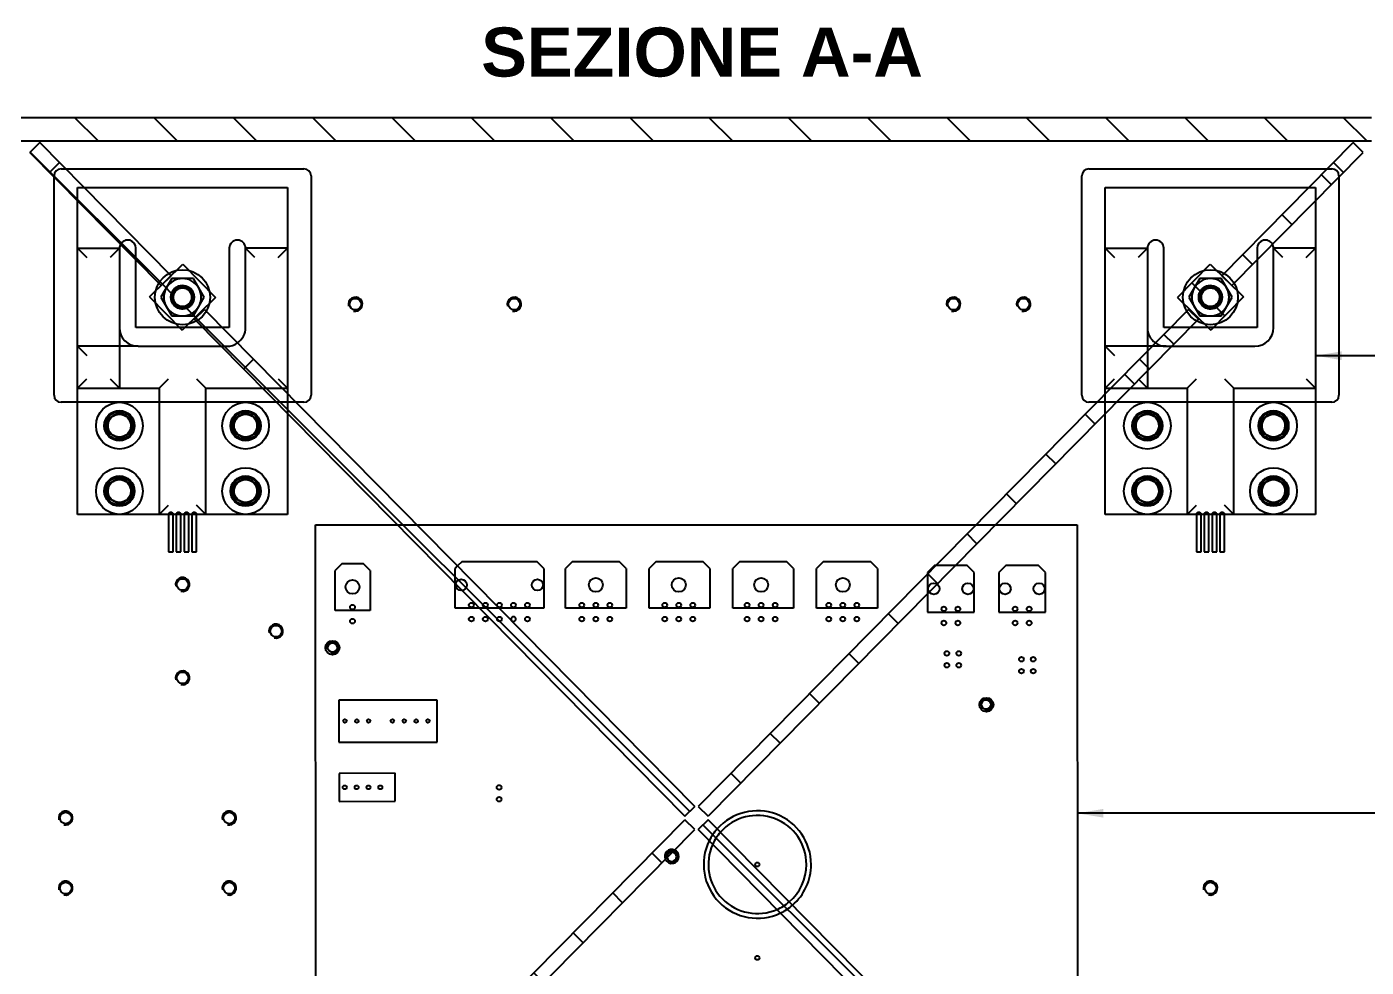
# Model space of a CAD drawing. Header units: millimetres. Extents: x -173 to 841, y -8 to 594.
# Drawn here: x 126.7 to 270, y 99.7 to 200.3 of the extents above; entities that cross this region are included whole.
import ezdxf
from ezdxf.enums import TextEntityAlignment as Align
from ezdxf.lldxf.tags import DXFTag

# ---------------------------------------------------------------- set-up
doc = ezdxf.new("R2010")
doc.units = ezdxf.units.MM
for name, color, linetype in [('Default', 7, 'Continuous'), ('NLC10000022', 7, 'Continuous'), ('NLC10000023', 7, 'Continuous'), ('NLL00000201', 7, 'Continuous'), ('NLL00000202', 7, 'Continuous'), ('NLL00000203', 7, 'Continuous'), ('NLL00000204', 7, 'Continuous'), ('NLP00000075', 7, 'Continuous'), ('TCEI_M6X20_UNI_5', 7, 'Continuous'), ('TEF_M5X20_DIN_69', 7, 'Continuous')]:
    doc.layers.add(name, color=color, linetype=linetype)
doc.styles.add('SEACAD_Arial', font='arial.ttf')
doc.styles.add('SEACAD_ArialB', font='arialbd.ttf')
tags = doc.linetypes.add('HIDDEN2', pattern=[4.7625, 3.175, -1.5875]).pattern_tags.tags
tags[6:7] = [DXFTag(74, 4), DXFTag(75, 0), DXFTag(340, '0'), DXFTag(46, 0.0), DXFTag(50, 0.0), DXFTag(44, 0.0), DXFTag(45, 0.0)]
tags[4:5] = [DXFTag(74, 4), DXFTag(75, 0), DXFTag(340, '0'), DXFTag(46, 0.0), DXFTag(50, 0.0), DXFTag(44, 0.0), DXFTag(45, 0.0)]

# ---------------------------------------------------------------- blocks, each defined once
blk = doc.blocks.new('SEANNOT_GROUP12')
at = {"layer": 'Default', "linetype": 'Continuous'}
blk.add_hatch(color=7, dxfattribs=at).paths.add_polyline_path([(241.91, 116.6), (239.11, 116.13), (241.91, 115.67)])
at = {"layer": 'Default', "color": 7, "linetype": 'Continuous'}
blk.add_lwpolyline([(304.84, 116.13), (239.11, 116.13)], dxfattribs=at)
blk.add_circle((307.64, 116.13), 2.8, dxfattribs=at)
at = {"layer": 'Default', "color": 7, "linetype": 'Continuous', "style": 'SEACAD_Arial'}
blk.add_text('2', height=2.8, dxfattribs=at).set_placement((306.54, 117.53), align=Align.TOP_LEFT)
blk = doc.blocks.new('SEANNOT_GROUP13')
at = {"layer": 'Default', "linetype": 'Continuous'}
blk.add_hatch(color=7, dxfattribs=at).paths.add_polyline_path([(267.41, 165.59), (264.61, 165.12), (267.41, 164.65)])
at = {"layer": 'Default', "color": 7, "linetype": 'Continuous'}
blk.add_lwpolyline([(279.3, 165.12), (264.61, 165.12)], dxfattribs=at)
blk.add_circle((282.1, 165.12), 2.8, dxfattribs=at)
at = {"layer": 'Default', "color": 7, "linetype": 'Continuous', "style": 'SEACAD_Arial'}
blk.add_text('1', height=2.8, dxfattribs=at).set_placement((281.01, 166.52), align=Align.TOP_LEFT)
blk = doc.blocks.new('SE8')
at = {"layer": 'NLL00000201', "linetype": 'Continuous'}
h = blk.add_hatch(dxfattribs=at)
h.set_pattern_fill('LINE', scale=1.88976, angle=135, style=0)
h.paths.add_polyline_path([(126.11, 188.13), (270.61, 188.13), (270.61, 190.63), (126.11, 190.63)])
at = {"layer": 'NLL00000202', "linetype": 'Continuous'}
h = blk.add_hatch(dxfattribs=at)
h.set_pattern_fill('LINE', scale=1.8898, angle=135, style=0)
h.paths.add_polyline_path([(145.7, 170.08), (144.63, 169.03), (197.13, 115.82), (198.19, 116.87)])
h = blk.add_hatch(dxfattribs=at)
h.set_pattern_fill('LINE', scale=1.8898, angle=135, style=0)
h.paths.add_polyline_path([(252.1, 169.03), (251.03, 170.08), (198.53, 116.87), (199.6, 115.82)])
h = blk.add_hatch(dxfattribs=at)
h.set_pattern_fill('LINE', scale=1.8898, angle=135, style=0)
h.paths.add_polyline_path([(144.63, 62.23), (145.7, 61.18), (198.19, 114.39), (197.13, 115.45)])
h = blk.add_hatch(dxfattribs=at)
h.set_pattern_fill('LINE', scale=1.8898, angle=135, style=0)
h.paths.add_polyline_path([(251.03, 61.18), (252.1, 62.23), (199.6, 115.45), (198.53, 114.39)])
at = {"layer": 'NLL00000203', "linetype": 'Continuous'}
h = blk.add_hatch(dxfattribs=at)
h.set_pattern_fill('LINE', scale=1.8898, angle=135, style=0)
h.paths.add_polyline_path([(141.07, 172.64), (142.14, 173.69), (128.1, 187.93), (127.03, 186.87)])
h = blk.add_hatch(dxfattribs=at)
h.set_pattern_fill('LINE', scale=1.88976, angle=135, style=0)
h.paths.add_polyline_path([(254.58, 173.69), (255.65, 172.64), (269.7, 186.87), (268.63, 187.93)])
at = {"layer": 'NLP00000075', "linetype": 'Continuous'}
h = blk.add_hatch(dxfattribs=at)
h.set_pattern_fill('LINE', scale=1.8898, angle=135, style=0)
h.paths.add_polyline_path([(139.83, 171.41), (143.34, 167.85), (146.9, 171.36), (143.39, 174.92)])
edge = h.paths.add_edge_path()
edge.add_ellipse((143.36, 171.38), major_axis=(1.03, 0), ratio=1, start_angle=0, end_angle=360)
h = blk.add_hatch(dxfattribs=at)
h.set_pattern_fill('LINE', scale=1.8898, angle=135, style=0)
h.paths.add_polyline_path([(249.83, 171.36), (253.39, 167.85), (256.9, 171.41), (253.34, 174.92)])
edge = h.paths.add_edge_path()
edge.add_ellipse((253.36, 171.38), major_axis=(1.03, 0), ratio=1, start_angle=0, end_angle=360)
at = {"layer": 'NLC10000022', "color": 7, "linetype": 'HIDDEN2'}
for p, q in [((132.11, 183.13), (132.82, 183.13)), ((132.11, 181.72), (132.11, 183.13)), ((263.9, 183.13), (264.61, 183.13)), ((264.61, 183.13), (264.61, 181.72)), ((132.11, 176.63), (136.61, 176.63)), ((132.11, 176.63), (133.11, 175.63)), ((136.61, 176.63), (135.61, 175.63)), ((138.36, 175.38), (138.36, 176.63)), ((242.11, 176.63), (246.61, 176.63)), ((242.11, 176.63), (243.11, 175.63)), ((246.61, 176.63), (245.61, 175.63)), ((258.36, 176.63), (258.36, 175.38)), ((136.61, 168.13), (136.61, 161.63)), ((143.63, 168.13), (143.06, 168.13)), ((147.62, 168.13), (145.52, 168.13)), ((246.61, 168.13), (246.61, 161.63)), ((251.21, 168.13), (249.1, 168.13)), ((253.67, 168.13), (253.1, 168.13)), ((147.49, 166.13), (148.11, 166.13)), ((248.61, 166.13), (247.13, 166.13)), ((248.61, 166.13), (249.24, 166.13)), ((135.61, 162.63), (136.61, 161.63)), ((245.61, 162.63), (246.61, 161.63)), ((151.93, 161.63), (154.04, 161.63)), ((154.61, 161.05), (154.61, 158.91)), ((242.11, 158.91), (242.11, 161.05)), ((242.69, 161.63), (244.8, 161.63)), ((142.36, 148.13), (141.86, 148.13)), ((143.19, 148.13), (142.69, 148.13)), ((144.04, 148.13), (143.54, 148.13)), ((144.86, 148.13), (144.36, 148.13)), ((252.36, 148.13), (251.86, 148.13)), ((253.19, 148.13), (252.69, 148.13)), ((254.04, 148.13), (253.54, 148.13)), ((254.86, 148.13), (254.36, 148.13))]:
    blk.add_line(p, q, dxfattribs=at)
at = {"layer": 'NLC10000022', "color": 7, "linetype": 'Continuous'}
for p, q in [((132.82, 183.13), (154.61, 183.13)), ((154.61, 183.13), (154.61, 176.63)), ((242.11, 183.13), (263.9, 183.13)), ((242.11, 166.13), (242.11, 183.13)), ((132.11, 166.13), (132.11, 181.72)), ((264.61, 181.72), (264.61, 176.63)), ((136.61, 176.63), (136.61, 168.13)), ((148.36, 176.63), (148.36, 168.13)), ((154.61, 176.63), (150.11, 176.63)), ((150.11, 168.13), (150.11, 176.63)), ((151.11, 175.63), (150.11, 176.63)), ((153.61, 175.63), (154.61, 176.63)), ((154.61, 176.63), (154.61, 161.63)), ((246.61, 176.63), (246.61, 168.13)), ((248.36, 168.13), (248.36, 176.63)), ((264.61, 176.63), (260.11, 176.63)), ((260.11, 168.13), (260.11, 176.63)), ((261.11, 175.63), (260.11, 176.63)), ((263.61, 175.63), (264.61, 176.63)), ((264.61, 176.63), (264.61, 161.63)), ((138.36, 168.13), (138.36, 175.38)), ((258.36, 175.38), (258.36, 168.13)), ((143.06, 168.13), (138.36, 168.13)), ((145.52, 168.13), (143.63, 168.13)), ((148.36, 168.13), (147.62, 168.13)), ((249.1, 168.13), (248.36, 168.13)), ((253.1, 168.13), (251.21, 168.13)), ((258.36, 168.13), (253.67, 168.13)), ((138.61, 166.13), (132.11, 166.13)), ((132.11, 161.63), (132.11, 166.13)), ((132.11, 166.13), (133.11, 165.13)), ((138.61, 166.13), (147.49, 166.13)), ((247.13, 166.13), (242.11, 166.13)), ((242.11, 161.63), (242.11, 166.13)), ((242.11, 166.13), (243.11, 165.13)), ((249.24, 166.13), (258.11, 166.13)), ((132.11, 161.63), (133.11, 162.63)), ((140.86, 161.63), (141.86, 162.63)), ((144.86, 162.63), (145.86, 161.63)), ((153.61, 162.63), (154.61, 161.63)), ((242.11, 161.63), (243.11, 162.63)), ((250.86, 161.63), (251.86, 162.63)), ((254.86, 162.63), (255.86, 161.63)), ((263.61, 162.63), (264.61, 161.63)), ((132.11, 148.13), (132.11, 161.63)), ((132.11, 161.63), (140.86, 161.63)), ((140.86, 161.63), (140.86, 148.13)), ((145.86, 148.13), (145.86, 161.63)), ((145.86, 161.63), (151.93, 161.63)), ((154.04, 161.63), (154.61, 161.63)), ((154.61, 161.63), (154.61, 161.05)), ((242.11, 161.05), (242.11, 161.63)), ((242.11, 161.63), (242.69, 161.63)), ((244.8, 161.63), (250.86, 161.63)), ((250.86, 161.63), (250.86, 148.13)), ((255.86, 148.13), (255.86, 161.63)), ((255.86, 161.63), (264.61, 161.63)), ((264.61, 161.63), (264.61, 148.13)), ((154.61, 158.91), (154.61, 148.13)), ((242.11, 148.13), (242.11, 158.91)), ((140.86, 148.13), (141.86, 149.13)), ((145.86, 148.13), (144.86, 149.13)), ((250.86, 148.13), (251.86, 149.13)), ((255.86, 148.13), (254.86, 149.13)), ((140.86, 148.13), (132.11, 148.13)), ((141.86, 148.13), (140.86, 148.13)), ((141.86, 148.2), (141.86, 144.13)), ((142.36, 144.13), (142.36, 148.2)), ((142.69, 148.13), (142.36, 148.13)), ((142.69, 148.2), (142.69, 144.13)), ((143.19, 144.13), (143.19, 148.2)), ((143.54, 148.13), (143.19, 148.13)), ((143.54, 148.2), (143.54, 144.13)), ((144.04, 144.13), (144.04, 148.2)), ((144.36, 148.13), (144.04, 148.13)), ((144.36, 148.2), (144.36, 144.13)), ((144.86, 144.13), (144.86, 148.2)), ((145.86, 148.13), (144.86, 148.13)), ((154.61, 148.13), (145.86, 148.13)), ((250.86, 148.13), (242.11, 148.13)), ((251.86, 148.13), (250.86, 148.13)), ((251.86, 148.2), (251.86, 144.13)), ((252.36, 144.13), (252.36, 148.2)), ((252.69, 148.13), (252.36, 148.13)), ((252.69, 148.2), (252.69, 144.13)), ((253.19, 144.13), (253.19, 148.2)), ((253.54, 148.13), (253.19, 148.13)), ((253.54, 148.2), (253.54, 144.13)), ((254.04, 144.13), (254.04, 148.2)), ((254.36, 148.13), (254.04, 148.13)), ((254.36, 148.2), (254.36, 144.13)), ((254.86, 144.13), (254.86, 148.2)), ((255.86, 148.13), (254.86, 148.13)), ((264.61, 148.13), (255.86, 148.13)), ((141.86, 144.13), (142.36, 144.13)), ((142.69, 144.13), (143.19, 144.13)), ((143.54, 144.13), (144.04, 144.13)), ((144.36, 144.13), (144.86, 144.13)), ((251.86, 144.13), (252.36, 144.13)), ((252.69, 144.13), (253.19, 144.13)), ((253.54, 144.13), (254.04, 144.13)), ((254.36, 144.13), (254.86, 144.13))]:
    blk.add_line(p, q, dxfattribs=at)
at = {"layer": 'NLC10000022', "color": 7, "linetype": 'HIDDEN2'}
for centre, radius in [((136.61, 157.63), 1.62), ((136.61, 157.63), 1.52), ((150.11, 157.63), 1.62), ((150.11, 157.63), 1.52), ((246.61, 157.63), 1.62), ((246.61, 157.63), 1.52), ((260.11, 157.63), 1.62), ((260.11, 157.63), 1.52), ((136.61, 150.63), 1.62), ((136.61, 150.63), 1.52), ((150.11, 150.63), 1.62), ((150.11, 150.63), 1.52), ((246.61, 150.63), 1.62), ((246.61, 150.63), 1.52), ((260.11, 150.63), 1.62), ((260.11, 150.63), 1.52)]:
    blk.add_circle(centre, radius, dxfattribs=at)
at = {"layer": 'NLC10000022', "color": 7, "linetype": 'Continuous'}
for centre, radius, start, end in [((137.49, 176.63), 0.875, 151.5416, 180), ((149.24, 176.63), 0.875, 0, 180), ((247.49, 176.63), 0.875, 0, 180), ((259.24, 176.63), 0.875, 0, 28.4584), ((138.61, 168.13), 2, 180, 270), ((148.11, 168.13), 2, 304.5641, 0), ((248.61, 168.13), 2, 180, 235.4359), ((258.11, 168.13), 2, 270, 0)]:
    blk.add_arc(centre, radius, start, end, dxfattribs=at)
at = {"layer": 'NLC10000022', "color": 7, "linetype": 'HIDDEN2'}
for centre, radius, start, end in [((137.49, 176.63), 0.875, 0, 151.5416), ((259.24, 176.63), 0.875, 28.4584, 180), ((148.11, 168.13), 2, 270, 304.5641), ((248.61, 168.13), 2, 235.4359, 270)]:
    blk.add_arc(centre, radius, start, end, dxfattribs=at)
at = {"layer": 'NLC10000022', "color": 7, "linetype": 'Continuous'}
for points in [[(142.36, 148.2), (142.36, 148.2), (142.36, 148.2), (142.36, 148.2), (142.36, 148.22), (142.35, 148.23), (142.34, 148.24), (142.33, 148.25), (142.31, 148.27), (142.29, 148.28), (142.27, 148.3), (142.25, 148.31), (142.22, 148.32), (142.2, 148.33), (142.17, 148.33), (142.15, 148.33), (142.12, 148.34), (142.1, 148.34), (142.08, 148.33), (142.05, 148.33), (142.03, 148.33), (142.01, 148.32), (141.99, 148.31), (141.97, 148.3), (141.95, 148.3), (141.93, 148.28), (141.92, 148.27), (141.9, 148.26), (141.89, 148.25), (141.87, 148.23), (141.87, 148.22), (141.86, 148.21), (141.86, 148.2), (141.86, 148.2)], [(143.19, 148.2), (143.19, 148.2), (143.19, 148.2), (143.19, 148.2), (143.19, 148.22), (143.18, 148.23), (143.17, 148.24), (143.16, 148.25), (143.14, 148.27), (143.12, 148.28), (143.1, 148.3), (143.07, 148.31), (143.04, 148.32), (143.02, 148.33), (143, 148.33), (142.97, 148.33), (142.95, 148.34), (142.93, 148.34), (142.9, 148.33), (142.88, 148.33), (142.86, 148.33), (142.84, 148.32), (142.82, 148.31), (142.8, 148.3), (142.78, 148.3), (142.76, 148.28), (142.74, 148.27), (142.73, 148.26), (142.71, 148.25), (142.7, 148.23), (142.69, 148.22), (142.69, 148.21), (142.69, 148.2), (142.69, 148.2)], [(144.04, 148.2), (144.04, 148.2), (144.04, 148.2), (144.04, 148.2), (144.04, 148.22), (144.03, 148.23), (144.02, 148.24), (144.01, 148.25), (143.99, 148.27), (143.97, 148.28), (143.95, 148.3), (143.92, 148.31), (143.89, 148.32), (143.87, 148.33), (143.85, 148.33), (143.82, 148.33), (143.8, 148.34), (143.78, 148.34), (143.75, 148.33), (143.73, 148.33), (143.71, 148.33), (143.69, 148.32), (143.67, 148.31), (143.65, 148.3), (143.63, 148.3), (143.61, 148.28), (143.59, 148.27), (143.58, 148.26), (143.56, 148.25), (143.55, 148.23), (143.54, 148.22), (143.54, 148.21), (143.54, 148.2), (143.54, 148.2)], [(144.86, 148.2), (144.86, 148.2), (144.86, 148.2), (144.86, 148.2), (144.86, 148.22), (144.85, 148.23), (144.84, 148.24), (144.83, 148.25), (144.81, 148.27), (144.79, 148.28), (144.77, 148.3), (144.75, 148.31), (144.72, 148.32), (144.7, 148.33), (144.67, 148.33), (144.65, 148.33), (144.62, 148.34), (144.6, 148.34), (144.58, 148.33), (144.55, 148.33), (144.53, 148.33), (144.51, 148.32), (144.49, 148.31), (144.47, 148.3), (144.45, 148.3), (144.43, 148.28), (144.42, 148.27), (144.4, 148.26), (144.39, 148.25), (144.37, 148.23), (144.37, 148.22), (144.36, 148.21), (144.36, 148.2), (144.36, 148.2)], [(252.36, 148.2), (252.36, 148.2), (252.36, 148.2), (252.36, 148.2), (252.36, 148.22), (252.35, 148.23), (252.34, 148.24), (252.33, 148.25), (252.31, 148.27), (252.29, 148.28), (252.27, 148.3), (252.25, 148.31), (252.22, 148.32), (252.2, 148.33), (252.17, 148.33), (252.15, 148.33), (252.12, 148.34), (252.1, 148.34), (252.08, 148.33), (252.05, 148.33), (252.03, 148.33), (252.01, 148.32), (251.99, 148.31), (251.97, 148.3), (251.95, 148.3), (251.93, 148.28), (251.92, 148.27), (251.9, 148.26), (251.89, 148.25), (251.87, 148.23), (251.87, 148.22), (251.86, 148.21), (251.86, 148.2), (251.86, 148.2)], [(253.19, 148.2), (253.19, 148.2), (253.19, 148.2), (253.19, 148.2), (253.19, 148.22), (253.18, 148.23), (253.17, 148.24), (253.16, 148.25), (253.14, 148.27), (253.12, 148.28), (253.1, 148.3), (253.07, 148.31), (253.04, 148.32), (253.02, 148.33), (253, 148.33), (252.97, 148.33), (252.95, 148.34), (252.93, 148.34), (252.9, 148.33), (252.88, 148.33), (252.86, 148.33), (252.84, 148.32), (252.82, 148.31), (252.8, 148.3), (252.78, 148.3), (252.76, 148.28), (252.74, 148.27), (252.73, 148.26), (252.71, 148.25), (252.7, 148.23), (252.69, 148.22), (252.69, 148.21), (252.69, 148.2), (252.69, 148.2)], [(254.04, 148.2), (254.04, 148.2), (254.04, 148.2), (254.04, 148.2), (254.04, 148.22), (254.03, 148.23), (254.02, 148.24), (254.01, 148.25), (253.99, 148.27), (253.97, 148.28), (253.95, 148.3), (253.92, 148.31), (253.89, 148.32), (253.87, 148.33), (253.85, 148.33), (253.82, 148.33), (253.8, 148.34), (253.78, 148.34), (253.75, 148.33), (253.73, 148.33), (253.71, 148.33), (253.69, 148.32), (253.67, 148.31), (253.65, 148.3), (253.63, 148.3), (253.61, 148.28), (253.59, 148.27), (253.58, 148.26), (253.56, 148.25), (253.55, 148.23), (253.54, 148.22), (253.54, 148.21), (253.54, 148.2), (253.54, 148.2)], [(254.86, 148.2), (254.86, 148.2), (254.86, 148.2), (254.86, 148.2), (254.86, 148.22), (254.85, 148.23), (254.84, 148.24), (254.83, 148.25), (254.81, 148.27), (254.79, 148.28), (254.77, 148.3), (254.75, 148.31), (254.72, 148.32), (254.7, 148.33), (254.67, 148.33), (254.65, 148.33), (254.62, 148.34), (254.6, 148.34), (254.58, 148.33), (254.55, 148.33), (254.53, 148.33), (254.51, 148.32), (254.49, 148.31), (254.47, 148.3), (254.45, 148.3), (254.43, 148.28), (254.42, 148.27), (254.4, 148.26), (254.39, 148.25), (254.37, 148.23), (254.37, 148.22), (254.36, 148.21), (254.36, 148.2), (254.36, 148.2)]]:
    blk.add_open_spline(points, degree=3, knots=[0.2443171, 0.2443171, 0.2443171, 0.2443171, 0.2558192, 0.2558192, 0.2558192, 0.3109668, 0.3109668, 0.3109668, 0.3712117, 0.3712117, 0.3712117, 0.4341432, 0.4341432, 0.4341432, 0.4784028, 0.4784028, 0.4784028, 0.5229044, 0.5229044, 0.5229044, 0.5640907, 0.5640907, 0.5640907, 0.6086355, 0.6086355, 0.6086355, 0.6614515, 0.6614515, 0.6614515, 0.7223949, 0.7223949, 0.7223949, 0.7557993, 0.7557993, 0.7557993, 0.7557993], dxfattribs=at)
at = {"layer": 'NLC10000022', "color": 7, "linetype": 'HIDDEN2'}
for points, knots in [([(141.86, 148.2), (141.86, 148.19), (141.86, 148.19), (141.87, 148.18), (141.87, 148.17), (141.88, 148.16), (141.9, 148.16), (141.91, 148.15), (141.93, 148.15), (141.95, 148.15), (141.97, 148.14), (142, 148.14), (142.02, 148.14), (142.05, 148.14), (142.08, 148.14), (142.11, 148.14)], [0.7557993, 0.7557993, 0.7557993, 0.7557993, 0.7846749, 0.7846749, 0.7846749, 0.8417637, 0.8417637, 0.8417637, 0.8941013, 0.8941013, 0.8941013, 0.944832, 0.944832, 0.944832, 1, 1, 1, 1]), ([(142.11, 148.14), (142.14, 148.14), (142.17, 148.14), (142.2, 148.14), (142.22, 148.14), (142.25, 148.14), (142.27, 148.15), (142.29, 148.15), (142.31, 148.15), (142.32, 148.16), (142.34, 148.16), (142.35, 148.17), (142.36, 148.18), (142.36, 148.18), (142.36, 148.19), (142.36, 148.2)], [0, 0, 0, 0, 0.0511509, 0.0511509, 0.0511509, 0.1023133, 0.1023133, 0.1023133, 0.1532802, 0.1532802, 0.1532802, 0.2040406, 0.2040406, 0.2040406, 0.2443171, 0.2443171, 0.2443171, 0.2443171]), ([(142.69, 148.2), (142.69, 148.19), (142.69, 148.19), (142.69, 148.18), (142.7, 148.17), (142.71, 148.16), (142.72, 148.16), (142.74, 148.15), (142.76, 148.15), (142.78, 148.15), (142.8, 148.14), (142.82, 148.14), (142.85, 148.14), (142.88, 148.14), (142.91, 148.14), (142.94, 148.14)], [0.7557993, 0.7557993, 0.7557993, 0.7557993, 0.7846749, 0.7846749, 0.7846749, 0.8417637, 0.8417637, 0.8417637, 0.8941013, 0.8941013, 0.8941013, 0.944832, 0.944832, 0.944832, 1, 1, 1, 1]), ([(142.94, 148.14), (142.97, 148.14), (142.99, 148.14), (143.02, 148.14), (143.05, 148.14), (143.07, 148.14), (143.09, 148.15), (143.11, 148.15), (143.13, 148.15), (143.15, 148.16), (143.16, 148.16), (143.17, 148.17), (143.18, 148.18), (143.19, 148.18), (143.19, 148.19), (143.19, 148.2)], [0, 0, 0, 0, 0.0511509, 0.0511509, 0.0511509, 0.1023133, 0.1023133, 0.1023133, 0.1532802, 0.1532802, 0.1532802, 0.2040406, 0.2040406, 0.2040406, 0.2443171, 0.2443171, 0.2443171, 0.2443171]), ([(143.54, 148.2), (143.54, 148.19), (143.54, 148.19), (143.54, 148.18), (143.55, 148.17), (143.56, 148.16), (143.57, 148.16), (143.59, 148.15), (143.61, 148.15), (143.63, 148.15), (143.65, 148.14), (143.67, 148.14), (143.7, 148.14), (143.73, 148.14), (143.76, 148.14), (143.79, 148.14)], [0.7557993, 0.7557993, 0.7557993, 0.7557993, 0.7846749, 0.7846749, 0.7846749, 0.8417637, 0.8417637, 0.8417637, 0.8941013, 0.8941013, 0.8941013, 0.944832, 0.944832, 0.944832, 1, 1, 1, 1]), ([(143.79, 148.14), (143.82, 148.14), (143.84, 148.14), (143.87, 148.14), (143.9, 148.14), (143.92, 148.14), (143.94, 148.15), (143.96, 148.15), (143.98, 148.15), (144, 148.16), (144.01, 148.16), (144.02, 148.17), (144.03, 148.18), (144.04, 148.18), (144.04, 148.19), (144.04, 148.2)], [0, 0, 0, 0, 0.0511509, 0.0511509, 0.0511509, 0.1023133, 0.1023133, 0.1023133, 0.1532802, 0.1532802, 0.1532802, 0.2040406, 0.2040406, 0.2040406, 0.2443171, 0.2443171, 0.2443171, 0.2443171]), ([(144.36, 148.2), (144.36, 148.19), (144.36, 148.19), (144.37, 148.18), (144.37, 148.17), (144.38, 148.16), (144.4, 148.16), (144.41, 148.15), (144.43, 148.15), (144.45, 148.15), (144.47, 148.14), (144.5, 148.14), (144.52, 148.14), (144.55, 148.14), (144.58, 148.14), (144.61, 148.14)], [0.7557993, 0.7557993, 0.7557993, 0.7557993, 0.7846749, 0.7846749, 0.7846749, 0.8417637, 0.8417637, 0.8417637, 0.8941013, 0.8941013, 0.8941013, 0.944832, 0.944832, 0.944832, 1, 1, 1, 1]), ([(144.61, 148.14), (144.64, 148.14), (144.67, 148.14), (144.7, 148.14), (144.72, 148.14), (144.75, 148.14), (144.77, 148.15), (144.79, 148.15), (144.81, 148.15), (144.82, 148.16), (144.84, 148.16), (144.85, 148.17), (144.86, 148.18), (144.86, 148.18), (144.86, 148.19), (144.86, 148.2)], [0, 0, 0, 0, 0.0511509, 0.0511509, 0.0511509, 0.1023133, 0.1023133, 0.1023133, 0.1532802, 0.1532802, 0.1532802, 0.2040406, 0.2040406, 0.2040406, 0.2443171, 0.2443171, 0.2443171, 0.2443171]), ([(251.86, 148.2), (251.86, 148.19), (251.86, 148.19), (251.87, 148.18), (251.87, 148.17), (251.88, 148.16), (251.9, 148.16), (251.91, 148.15), (251.93, 148.15), (251.95, 148.15), (251.97, 148.14), (252, 148.14), (252.02, 148.14), (252.05, 148.14), (252.08, 148.14), (252.11, 148.14)], [0.7557993, 0.7557993, 0.7557993, 0.7557993, 0.7846749, 0.7846749, 0.7846749, 0.8417637, 0.8417637, 0.8417637, 0.8941013, 0.8941013, 0.8941013, 0.944832, 0.944832, 0.944832, 1, 1, 1, 1]), ([(252.11, 148.14), (252.14, 148.14), (252.17, 148.14), (252.2, 148.14), (252.22, 148.14), (252.25, 148.14), (252.27, 148.15), (252.29, 148.15), (252.31, 148.15), (252.32, 148.16), (252.34, 148.16), (252.35, 148.17), (252.36, 148.18), (252.36, 148.18), (252.36, 148.19), (252.36, 148.2)], [0, 0, 0, 0, 0.0511509, 0.0511509, 0.0511509, 0.1023133, 0.1023133, 0.1023133, 0.1532802, 0.1532802, 0.1532802, 0.2040406, 0.2040406, 0.2040406, 0.2443171, 0.2443171, 0.2443171, 0.2443171]), ([(252.69, 148.2), (252.69, 148.19), (252.69, 148.19), (252.69, 148.18), (252.7, 148.17), (252.71, 148.16), (252.72, 148.16), (252.74, 148.15), (252.76, 148.15), (252.78, 148.15), (252.8, 148.14), (252.82, 148.14), (252.85, 148.14), (252.88, 148.14), (252.91, 148.14), (252.94, 148.14)], [0.7557993, 0.7557993, 0.7557993, 0.7557993, 0.7846749, 0.7846749, 0.7846749, 0.8417637, 0.8417637, 0.8417637, 0.8941013, 0.8941013, 0.8941013, 0.944832, 0.944832, 0.944832, 1, 1, 1, 1]), ([(252.94, 148.14), (252.97, 148.14), (252.99, 148.14), (253.02, 148.14), (253.05, 148.14), (253.07, 148.14), (253.09, 148.15), (253.11, 148.15), (253.13, 148.15), (253.15, 148.16), (253.16, 148.16), (253.17, 148.17), (253.18, 148.18), (253.19, 148.18), (253.19, 148.19), (253.19, 148.2)], [0, 0, 0, 0, 0.0511509, 0.0511509, 0.0511509, 0.1023133, 0.1023133, 0.1023133, 0.1532802, 0.1532802, 0.1532802, 0.2040406, 0.2040406, 0.2040406, 0.2443171, 0.2443171, 0.2443171, 0.2443171]), ([(253.54, 148.2), (253.54, 148.19), (253.54, 148.19), (253.54, 148.18), (253.55, 148.17), (253.56, 148.16), (253.57, 148.16), (253.59, 148.15), (253.61, 148.15), (253.63, 148.15), (253.65, 148.14), (253.67, 148.14), (253.7, 148.14), (253.73, 148.14), (253.76, 148.14), (253.79, 148.14)], [0.7557993, 0.7557993, 0.7557993, 0.7557993, 0.7846749, 0.7846749, 0.7846749, 0.8417637, 0.8417637, 0.8417637, 0.8941013, 0.8941013, 0.8941013, 0.944832, 0.944832, 0.944832, 1, 1, 1, 1]), ([(253.79, 148.14), (253.82, 148.14), (253.84, 148.14), (253.87, 148.14), (253.9, 148.14), (253.92, 148.14), (253.94, 148.15), (253.96, 148.15), (253.98, 148.15), (254, 148.16), (254.01, 148.16), (254.02, 148.17), (254.03, 148.18), (254.04, 148.18), (254.04, 148.19), (254.04, 148.2)], [0, 0, 0, 0, 0.0511509, 0.0511509, 0.0511509, 0.1023133, 0.1023133, 0.1023133, 0.1532802, 0.1532802, 0.1532802, 0.2040406, 0.2040406, 0.2040406, 0.2443171, 0.2443171, 0.2443171, 0.2443171]), ([(254.36, 148.2), (254.36, 148.19), (254.36, 148.19), (254.37, 148.18), (254.37, 148.17), (254.38, 148.16), (254.4, 148.16), (254.41, 148.15), (254.43, 148.15), (254.45, 148.15), (254.47, 148.14), (254.5, 148.14), (254.52, 148.14), (254.55, 148.14), (254.58, 148.14), (254.61, 148.14)], [0.7557993, 0.7557993, 0.7557993, 0.7557993, 0.7846749, 0.7846749, 0.7846749, 0.8417637, 0.8417637, 0.8417637, 0.8941013, 0.8941013, 0.8941013, 0.944832, 0.944832, 0.944832, 1, 1, 1, 1]), ([(254.61, 148.14), (254.64, 148.14), (254.67, 148.14), (254.7, 148.14), (254.72, 148.14), (254.75, 148.14), (254.77, 148.15), (254.79, 148.15), (254.81, 148.15), (254.82, 148.16), (254.84, 148.16), (254.85, 148.17), (254.86, 148.18), (254.86, 148.18), (254.86, 148.19), (254.86, 148.2)], [0, 0, 0, 0, 0.0511509, 0.0511509, 0.0511509, 0.1023133, 0.1023133, 0.1023133, 0.1532802, 0.1532802, 0.1532802, 0.2040406, 0.2040406, 0.2040406, 0.2443171, 0.2443171, 0.2443171, 0.2443171])]:
    blk.add_open_spline(points, degree=3, knots=knots, dxfattribs=at)
at = {"layer": 'NLC10000023', "color": 7, "linetype": 'Continuous'}
for p, q in [((157.6, 147.01), (166.36, 147.01)), ((157.63, 85.26), (157.6, 147.01)), ((168.46, 147.01), (228.26, 147.01)), ((230.37, 147.01), (239.1, 147.01)), ((239.1, 147.01), (239.13, 85.26)), ((160.43, 142.86), (159.68, 142.11)), ((159.68, 137.86), (159.68, 142.11)), ((160.43, 142.86), (162.68, 142.86)), ((163.43, 142.11), (162.68, 142.86)), ((163.43, 142.11), (163.43, 137.86)), ((173.27, 143.08), (172.8, 142.61)), ((173.27, 143.08), (181.27, 143.08)), ((182.02, 142.33), (181.27, 143.08)), ((182.02, 142.33), (182.02, 138.08)), ((185.09, 143.08), (184.34, 142.33)), ((184.34, 138.08), (184.34, 142.33)), ((185.09, 143.08), (190.09, 143.08)), ((190.84, 142.33), (190.09, 143.08)), ((190.84, 142.33), (190.84, 138.08)), ((194.05, 143.08), (193.3, 142.33)), ((193.3, 138.08), (193.3, 142.33)), ((194.05, 143.08), (199.05, 143.08)), ((199.8, 142.33), (199.05, 143.08)), ((199.8, 142.33), (199.8, 138.08)), ((203.01, 143.08), (202.26, 142.33)), ((202.26, 138.08), (202.26, 142.33)), ((203.01, 143.08), (208.01, 143.08)), ((208.76, 142.33), (208.01, 143.08)), ((208.76, 142.33), (208.76, 138.08)), ((211.97, 143.08), (211.22, 142.33)), ((211.22, 138.08), (211.22, 142.33)), ((211.97, 143.08), (216.97, 143.08)), ((217.72, 142.33), (216.97, 143.08)), ((217.72, 142.33), (217.72, 138.08)), ((223.84, 142.67), (223.09, 141.92)), ((223.09, 141.92), (223.09, 141.76)), ((223.99, 142.67), (223.84, 142.67)), ((227.34, 142.67), (226.09, 142.67)), ((228.09, 141.92), (227.34, 142.67)), ((228.09, 137.67), (228.09, 141.92)), ((231.46, 142.67), (230.71, 141.92)), ((230.71, 141.92), (230.71, 137.67)), ((234.96, 142.67), (231.46, 142.67)), ((235.71, 141.92), (234.96, 142.67)), ((235.71, 137.67), (235.71, 141.92)), ((172.52, 138.08), (172.52, 140.76)), ((223.09, 139.63), (223.09, 137.67)), ((163.43, 137.86), (159.68, 137.86)), ((175.16, 138.08), (172.52, 138.08)), ((182.02, 138.08), (177.27, 138.08)), ((190.84, 138.08), (184.34, 138.08)), ((199.8, 138.08), (193.3, 138.08)), ((208.76, 138.08), (202.26, 138.08)), ((217.72, 138.08), (211.22, 138.08)), ((223.09, 137.67), (228.09, 137.67)), ((230.71, 137.67), (235.71, 137.67)), ((170.6, 128.26), (160.1, 128.26)), ((160.1, 128.26), (160.1, 123.76)), ((170.6, 123.76), (170.6, 128.26)), ((160.1, 123.76), (170.6, 123.76)), ((166.11, 120.42), (160.11, 120.41)), ((160.11, 120.41), (160.11, 117.41)), ((166.11, 117.42), (166.11, 120.42)), ((160.11, 117.41), (166.11, 117.42))]:
    blk.add_line(p, q, dxfattribs=at)
at = {"layer": 'NLC10000023', "color": 7, "linetype": 'HIDDEN2'}
for p, q in [((166.36, 147.01), (168.46, 147.01)), ((228.26, 147.01), (230.37, 147.01)), ((172.8, 142.61), (172.52, 142.33)), ((172.52, 140.76), (172.52, 142.33)), ((226.09, 142.67), (223.99, 142.67)), ((223.09, 141.76), (223.09, 139.63)), ((177.27, 138.08), (175.16, 138.08))]:
    blk.add_line(p, q, dxfattribs=at)
for centre, radius in [((161.55, 140.36), 0.75), ((173.19, 140.58), 0.603), ((181.34, 140.58), 0.603), ((187.59, 140.58), 0.75), ((196.46, 140.58), 0.75), ((205.28, 140.58), 0.75), ((214.02, 140.58), 0.75), ((223.76, 140.17), 0.603), ((227.41, 140.17), 0.603), ((231.38, 140.17), 0.603), ((235.03, 140.17), 0.603), ((161.55, 138.2), 0.255), ((174.27, 138.42), 0.255), ((175.77, 138.42), 0.255), ((177.27, 138.42), 0.255), ((178.77, 138.42), 0.255), ((180.27, 138.42), 0.255), ((186.09, 138.42), 0.25), ((187.59, 138.42), 0.25), ((189.09, 138.42), 0.25), ((194.96, 138.42), 0.25), ((196.46, 138.42), 0.25), ((197.96, 138.42), 0.25), ((203.78, 138.42), 0.25), ((205.28, 138.42), 0.25), ((206.78, 138.42), 0.25), ((212.52, 138.42), 0.25), ((214.02, 138.42), 0.25), ((215.52, 138.42), 0.25), ((224.84, 138.01), 0.255), ((226.34, 138.01), 0.255), ((232.46, 138.01), 0.255), ((233.96, 138.01), 0.255), ((177.27, 136.92), 0.255), ((160.74, 126.01), 0.19), ((162.01, 126.01), 0.19), ((163.28, 126.01), 0.19), ((165.82, 126.01), 0.19), ((167.09, 126.01), 0.19), ((168.36, 126.01), 0.19), ((169.63, 126.01), 0.19), ((160.72, 118.91), 0.207), ((161.99, 118.91), 0.207), ((163.26, 118.91), 0.207), ((164.53, 118.91), 0.207), ((204.88, 110.65), 0.223)]:
    blk.add_circle(centre, radius, dxfattribs=at)
at = {"layer": 'NLC10000023', "color": 7, "linetype": 'Continuous'}
for centre, radius in [((161.55, 136.7), 0.255), ((174.27, 136.92), 0.255), ((175.77, 136.92), 0.255), ((180.27, 136.92), 0.255), ((186.09, 136.92), 0.25), ((187.59, 136.92), 0.25), ((189.09, 136.92), 0.25), ((194.96, 136.92), 0.25), ((196.46, 136.92), 0.25), ((197.96, 136.92), 0.25), ((203.78, 136.92), 0.25), ((205.28, 136.92), 0.25), ((206.78, 136.92), 0.25), ((212.52, 136.92), 0.25), ((214.02, 136.92), 0.25), ((215.52, 136.92), 0.25), ((224.84, 136.51), 0.255), ((226.34, 136.51), 0.255), ((232.46, 136.51), 0.255), ((233.96, 136.51), 0.255), ((159.4, 133.86), 0.75), ((225.16, 133.25), 0.25), ((226.43, 133.25), 0.25), ((225.16, 131.98), 0.25), ((226.43, 131.98), 0.25), ((233.13, 132.62), 0.25), ((234.4, 132.62), 0.25), ((233.13, 131.35), 0.25), ((234.4, 131.35), 0.25), ((229.38, 127.76), 0.75), ((177.24, 118.9), 0.25), ((177.24, 117.63), 0.25), ((204.88, 100.65), 0.223)]:
    blk.add_circle(centre, radius, dxfattribs=at)
for centre, radius, start, end in [((178.77, 136.92), 0.255, 0, 216.3008), ((178.77, 136.92), 0.255, 232.9232, 0), ((204.88, 110.65), 5.75, 0, 138.4455), ((204.88, 110.65), 5.25, 0, 138.8112), ((195.73, 111.51), 0.75, 0, 66.6556), ((204.88, 110.65), 5.75, 153.7428, 295.4811), ((204.88, 110.65), 5.25, 155.647, 293.577), ((195.73, 111.51), 0.75, 204.1204, 0), ((204.88, 110.65), 5.25, 310.4128, 0), ((204.88, 110.65), 5.75, 310.7785, 0)]:
    blk.add_arc(centre, radius, start, end, dxfattribs=at)
at = {"layer": 'NLC10000023', "color": 7, "linetype": 'HIDDEN2'}
for centre, radius, start, end in [((178.77, 136.92), 0.255, 216.3008, 232.9232), ((204.88, 110.65), 5.75, 138.4455, 153.7428), ((204.88, 110.65), 5.25, 138.8112, 155.647), ((195.73, 111.51), 0.75, 66.6556, 204.1204), ((204.88, 110.65), 5.25, 293.577, 310.4128), ((204.88, 110.65), 5.75, 295.4811, 310.7785)]:
    blk.add_arc(centre, radius, start, end, dxfattribs=at)
at = {"layer": 'NLL00000201', "color": 7, "linetype": 'Continuous'}
for p, q in [((126.11, 190.63), (270.61, 190.63)), ((126.11, 188.13), (270.61, 188.13))]:
    blk.add_line(p, q, dxfattribs=at)
at = {"layer": 'NLL00000202', "color": 7, "linetype": 'Continuous'}
for p, q in [((145.7, 170.08), (144.63, 169.03)), ((145.7, 170.08), (198.19, 116.87)), ((251.03, 170.08), (198.53, 116.87)), ((252.1, 169.03), (251.03, 170.08)), ((144.63, 169.03), (197.13, 115.82)), ((252.1, 169.03), (199.6, 115.82)), ((197.13, 115.82), (198.19, 116.87)), ((198.53, 116.87), (199.6, 115.82)), ((144.63, 62.23), (197.13, 115.45)), ((198.19, 114.39), (197.13, 115.45)), ((199.6, 115.45), (198.53, 114.39)), ((252.1, 62.23), (199.6, 115.45)), ((145.7, 61.18), (198.19, 114.39)), ((251.03, 61.18), (198.53, 114.39))]:
    blk.add_line(p, q, dxfattribs=at)
at = {"layer": 'NLL00000202', "color": 7, "linetype": 'HIDDEN2'}
for p, q in [((149.9, 163.69), (150.96, 164.75)), ((245.76, 164.75), (246.83, 163.69))]:
    blk.add_line(p, q, dxfattribs=at)
at = {"layer": 'NLL00000203', "color": 7, "linetype": 'Continuous'}
for p, q in [((128.1, 187.93), (127.03, 186.87)), ((142.14, 173.69), (128.1, 187.93)), ((254.58, 173.69), (268.63, 187.93)), ((269.7, 186.87), (268.63, 187.93)), ((141.07, 172.64), (127.03, 186.87)), ((255.65, 172.64), (269.7, 186.87)), ((141.07, 172.64), (142.14, 173.69)), ((254.58, 173.69), (255.65, 172.64))]:
    blk.add_line(p, q, dxfattribs=at)
at = {"layer": 'NLL00000203', "color": 7, "linetype": 'HIDDEN2'}
for p, q in [((129.13, 184.74), (130.2, 185.79)), ((266.52, 185.79), (267.59, 184.74))]:
    blk.add_line(p, q, dxfattribs=at)
at = {"layer": 'NLL00000204', "color": 7, "linetype": 'HIDDEN2'}
for p, q in [((130.36, 185.13), (130.85, 185.13)), ((265.87, 185.13), (266.36, 185.13)), ((129.61, 184.25), (129.61, 184.38)), ((267.11, 184.38), (267.11, 184.25)), ((155.52, 160.13), (132.11, 160.13)), ((264.61, 160.13), (241.21, 160.13))]:
    blk.add_line(p, q, dxfattribs=at)
at = {"layer": 'NLL00000204', "color": 7, "linetype": 'Continuous'}
for p, q in [((130.85, 185.13), (156.36, 185.13)), ((240.36, 185.13), (265.87, 185.13)), ((129.61, 160.88), (129.61, 184.25)), ((157.11, 184.38), (157.11, 160.88)), ((239.61, 160.88), (239.61, 184.38)), ((267.11, 184.25), (267.11, 160.88)), ((132.11, 160.13), (130.36, 160.13)), ((156.36, 160.13), (155.52, 160.13)), ((241.21, 160.13), (240.36, 160.13)), ((266.36, 160.13), (264.61, 160.13))]:
    blk.add_line(p, q, dxfattribs=at)
for centre, radius in [((161.86, 170.63), 0.615), ((178.86, 170.63), 0.615), ((225.86, 170.63), 0.615), ((233.36, 170.63), 0.615), ((143.36, 140.63), 0.615), ((153.36, 135.63), 0.615), ((159.41, 133.88), 0.503), ((143.36, 130.63), 0.615), ((229.36, 127.78), 0.503), ((130.86, 115.63), 0.615), ((148.36, 115.63), 0.615), ((130.86, 108.13), 0.615), ((148.36, 108.13), 0.615), ((253.36, 108.13), 0.615)]:
    blk.add_circle(centre, radius, dxfattribs=at)
at = {"layer": 'NLL00000204', "color": 7, "linetype": 'HIDDEN2'}
for centre in [(136.61, 157.63), (150.11, 157.63), (246.61, 157.63), (260.11, 157.63), (136.61, 150.63), (150.11, 150.63), (246.61, 150.63), (260.11, 150.63)]:
    blk.add_circle(centre, 1.23, dxfattribs=at)
for centre, radius, start, end in [((130.36, 184.38), 0.75, 90, 180), ((266.36, 184.38), 0.75, 0, 90), ((136.61, 157.63), 1.5, 255, 195), ((150.11, 157.63), 1.5, 255, 195), ((246.61, 157.63), 1.5, 255, 195), ((260.11, 157.63), 1.5, 255, 195), ((136.61, 150.63), 1.5, 255, 195), ((150.11, 150.63), 1.5, 255, 195), ((246.61, 150.63), 1.5, 255, 195), ((260.11, 150.63), 1.5, 255, 195), ((195.71, 111.48), 0.503, 78.9306, 191.8454)]:
    blk.add_arc(centre, radius, start, end, dxfattribs=at)
at = {"layer": 'NLL00000204', "color": 7, "linetype": 'Continuous'}
for centre, radius, start, end in [((156.36, 184.38), 0.75, 0, 90), ((240.36, 184.38), 0.75, 90, 180), ((161.86, 170.63), 0.75, 255, 195), ((178.86, 170.63), 0.75, 255, 195), ((225.86, 170.63), 0.75, 255, 195), ((233.36, 170.63), 0.75, 255, 195), ((130.36, 160.88), 0.75, 180, 270), ((156.36, 160.88), 0.75, 270, 0), ((240.36, 160.88), 0.75, 180, 270), ((266.36, 160.88), 0.75, 270, 0), ((143.36, 140.63), 0.75, 255, 195), ((153.36, 135.63), 0.75, 255, 195), ((159.41, 133.88), 0.625, 255, 195), ((143.36, 130.63), 0.75, 255, 195), ((229.36, 127.78), 0.625, 255, 195), ((130.86, 115.63), 0.75, 255, 195), ((148.36, 115.63), 0.75, 255, 195), ((195.71, 111.48), 0.625, 255, 195), ((195.71, 111.48), 0.503, 0, 78.9306), ((195.71, 111.48), 0.503, 191.8454, 0), ((130.86, 108.13), 0.75, 255, 195), ((148.36, 108.13), 0.75, 255, 195), ((253.36, 108.13), 0.75, 255, 195)]:
    blk.add_arc(centre, radius, start, end, dxfattribs=at)
at = {"layer": 'NLP00000075', "color": 7, "linetype": 'Continuous'}
for p, q in [((139.83, 171.41), (143.39, 174.92)), ((143.39, 174.92), (146.9, 171.36)), ((249.83, 171.36), (253.34, 174.92)), ((253.34, 174.92), (256.9, 171.41)), ((139.83, 171.41), (143.34, 167.85)), ((146.9, 171.36), (143.34, 167.85)), ((249.83, 171.36), (253.39, 167.85)), ((256.9, 171.41), (253.39, 167.85))]:
    blk.add_line(p, q, dxfattribs=at)
at = {"layer": 'NLP00000075', "color": 7, "linetype": 'HIDDEN2'}
for centre in [(143.36, 171.38), (253.36, 171.38)]:
    blk.add_circle(centre, 1.16, dxfattribs=at)
at = {"layer": 'NLP00000075', "color": 7, "linetype": 'Continuous'}
for centre in [(143.36, 171.38), (253.36, 171.38)]:
    blk.add_circle(centre, 1.03, dxfattribs=at)
for centre in [(143.36, 171.38), (253.36, 171.38)]:
    blk.add_arc(centre, 1.25, 255, 195, dxfattribs=at)
at = {"layer": 'TCEI_M6X20_UNI_5', "color": 7, "linetype": 'Continuous'}
for p, q in [((135.36, 158.35), (136.61, 159.08)), ((135.36, 156.91), (135.36, 158.35)), ((136.61, 159.08), (137.86, 158.35)), ((137.86, 158.35), (137.86, 156.91)), ((148.86, 158.35), (150.11, 159.08)), ((148.86, 156.91), (148.86, 158.35)), ((150.11, 159.08), (151.36, 158.35)), ((151.36, 158.35), (151.36, 156.91)), ((245.36, 158.35), (246.61, 159.08)), ((245.36, 156.91), (245.36, 158.35)), ((246.61, 159.08), (247.86, 158.35)), ((247.86, 158.35), (247.86, 156.91)), ((258.86, 158.35), (260.11, 159.08)), ((258.86, 156.91), (258.86, 158.35)), ((260.11, 159.08), (261.36, 158.35)), ((261.36, 158.35), (261.36, 156.91)), ((136.61, 156.19), (135.36, 156.91)), ((137.86, 156.91), (136.61, 156.19)), ((150.11, 156.19), (148.86, 156.91)), ((151.36, 156.91), (150.11, 156.19)), ((246.61, 156.19), (245.36, 156.91)), ((247.86, 156.91), (246.61, 156.19)), ((260.11, 156.19), (258.86, 156.91)), ((261.36, 156.91), (260.11, 156.19)), ((135.36, 151.35), (136.61, 152.08)), ((136.61, 152.08), (137.86, 151.35)), ((148.86, 151.35), (150.11, 152.08)), ((150.11, 152.08), (151.36, 151.35)), ((245.36, 151.35), (246.61, 152.08)), ((246.61, 152.08), (247.86, 151.35)), ((258.86, 151.35), (260.11, 152.08)), ((260.11, 152.08), (261.36, 151.35)), ((135.36, 149.91), (135.36, 151.35)), ((137.86, 151.35), (137.86, 149.91)), ((148.86, 149.91), (148.86, 151.35)), ((151.36, 151.35), (151.36, 149.91)), ((245.36, 149.91), (245.36, 151.35)), ((247.86, 151.35), (247.86, 149.91)), ((258.86, 149.91), (258.86, 151.35)), ((261.36, 151.35), (261.36, 149.91)), ((136.61, 149.19), (135.36, 149.91)), ((137.86, 149.91), (136.61, 149.19)), ((150.11, 149.19), (148.86, 149.91)), ((151.36, 149.91), (150.11, 149.19)), ((246.61, 149.19), (245.36, 149.91)), ((247.86, 149.91), (246.61, 149.19)), ((260.11, 149.19), (258.86, 149.91)), ((261.36, 149.91), (260.11, 149.19))]:
    blk.add_line(p, q, dxfattribs=at)
for centre in [(136.61, 157.63), (150.11, 157.63), (246.61, 157.63), (260.11, 157.63), (136.61, 150.63), (150.11, 150.63), (246.61, 150.63), (260.11, 150.63)]:
    blk.add_circle(centre, 2.5, dxfattribs=at)
at = {"layer": 'TCEI_M6X20_UNI_5', "color": 7, "linetype": 'HIDDEN2'}
for centre, radius in [((136.61, 157.63), 1.5), ((150.11, 157.63), 1.5), ((246.61, 157.63), 1.5), ((260.11, 157.63), 1.5), ((136.61, 157.63), 1.25), ((150.11, 157.63), 1.25), ((246.61, 157.63), 1.25), ((260.11, 157.63), 1.25), ((136.61, 150.63), 1.5), ((150.11, 150.63), 1.5), ((246.61, 150.63), 1.5), ((260.11, 150.63), 1.5), ((136.61, 150.63), 1.25), ((150.11, 150.63), 1.25), ((246.61, 150.63), 1.25), ((260.11, 150.63), 1.25)]:
    blk.add_circle(centre, radius, dxfattribs=at)
for centre in [(136.61, 157.63), (150.11, 157.63), (246.61, 157.63), (260.11, 157.63), (136.61, 150.63), (150.11, 150.63), (246.61, 150.63), (260.11, 150.63)]:
    blk.add_arc(centre, 1.25, 255, 195, dxfattribs=at)
at = {"layer": 'TEF_M5X20_DIN_69', "color": 7, "linetype": 'HIDDEN2'}
for p, q in [((142.21, 173.38), (141.05, 171.38)), ((144.52, 173.38), (142.21, 173.38)), ((145.67, 171.38), (144.52, 173.38)), ((252.21, 173.38), (251.05, 171.38)), ((254.52, 173.38), (252.21, 173.38)), ((255.67, 171.38), (254.52, 173.38)), ((141.05, 171.38), (142.21, 169.38)), ((144.52, 169.38), (145.67, 171.38)), ((251.05, 171.38), (252.21, 169.38)), ((254.52, 169.38), (255.67, 171.38)), ((142.21, 169.38), (144.52, 169.38)), ((252.21, 169.38), (254.52, 169.38))]:
    blk.add_line(p, q, dxfattribs=at)
for centre, radius in [((143.36, 171.38), 2.95), ((253.36, 171.38), 2.95), ((143.36, 171.38), 1.25), ((143.36, 171.38), 1), ((253.36, 171.38), 1.25), ((253.36, 171.38), 1)]:
    blk.add_circle(centre, radius, dxfattribs=at)
for centre, radius, start, end in [((143.36, 171.38), 2, 150, 210), ((143.36, 171.38), 2, 90, 150), ((143.36, 171.38), 1, 255, 195), ((143.36, 171.38), 2, 30, 90), ((143.36, 171.38), 2, 330, 30), ((253.36, 171.38), 2, 150, 210), ((253.36, 171.38), 2, 90, 150), ((253.36, 171.38), 1, 255, 195), ((253.36, 171.38), 2, 30, 90), ((253.36, 171.38), 2, 330, 30), ((143.36, 171.38), 2, 210, 270), ((143.36, 171.38), 2, 270, 330), ((253.36, 171.38), 2, 210, 270), ((253.36, 171.38), 2, 270, 330)]:
    blk.add_arc(centre, radius, start, end, dxfattribs=at)

msp = doc.modelspace()

# ---------------------------------------------------------------- block references
at = {"layer": 'Default'}
for name in ['SE8', 'SEANNOT_GROUP13', 'SEANNOT_GROUP12']:
    msp.add_blockref(name, (0, 0), dxfattribs=at)

# ---------------------------------------------------------------- texts
at = {"layer": 'Default', "color": 7, "linetype": 'Continuous', "style": 'SEACAD_ArialB'}
msp.add_text('SEZIONE A-A', height=5.25, dxfattribs=at).set_placement((175.32134007, 200.25785961), align=Align.TOP_LEFT)

doc.saveas('drawing.dxf')
